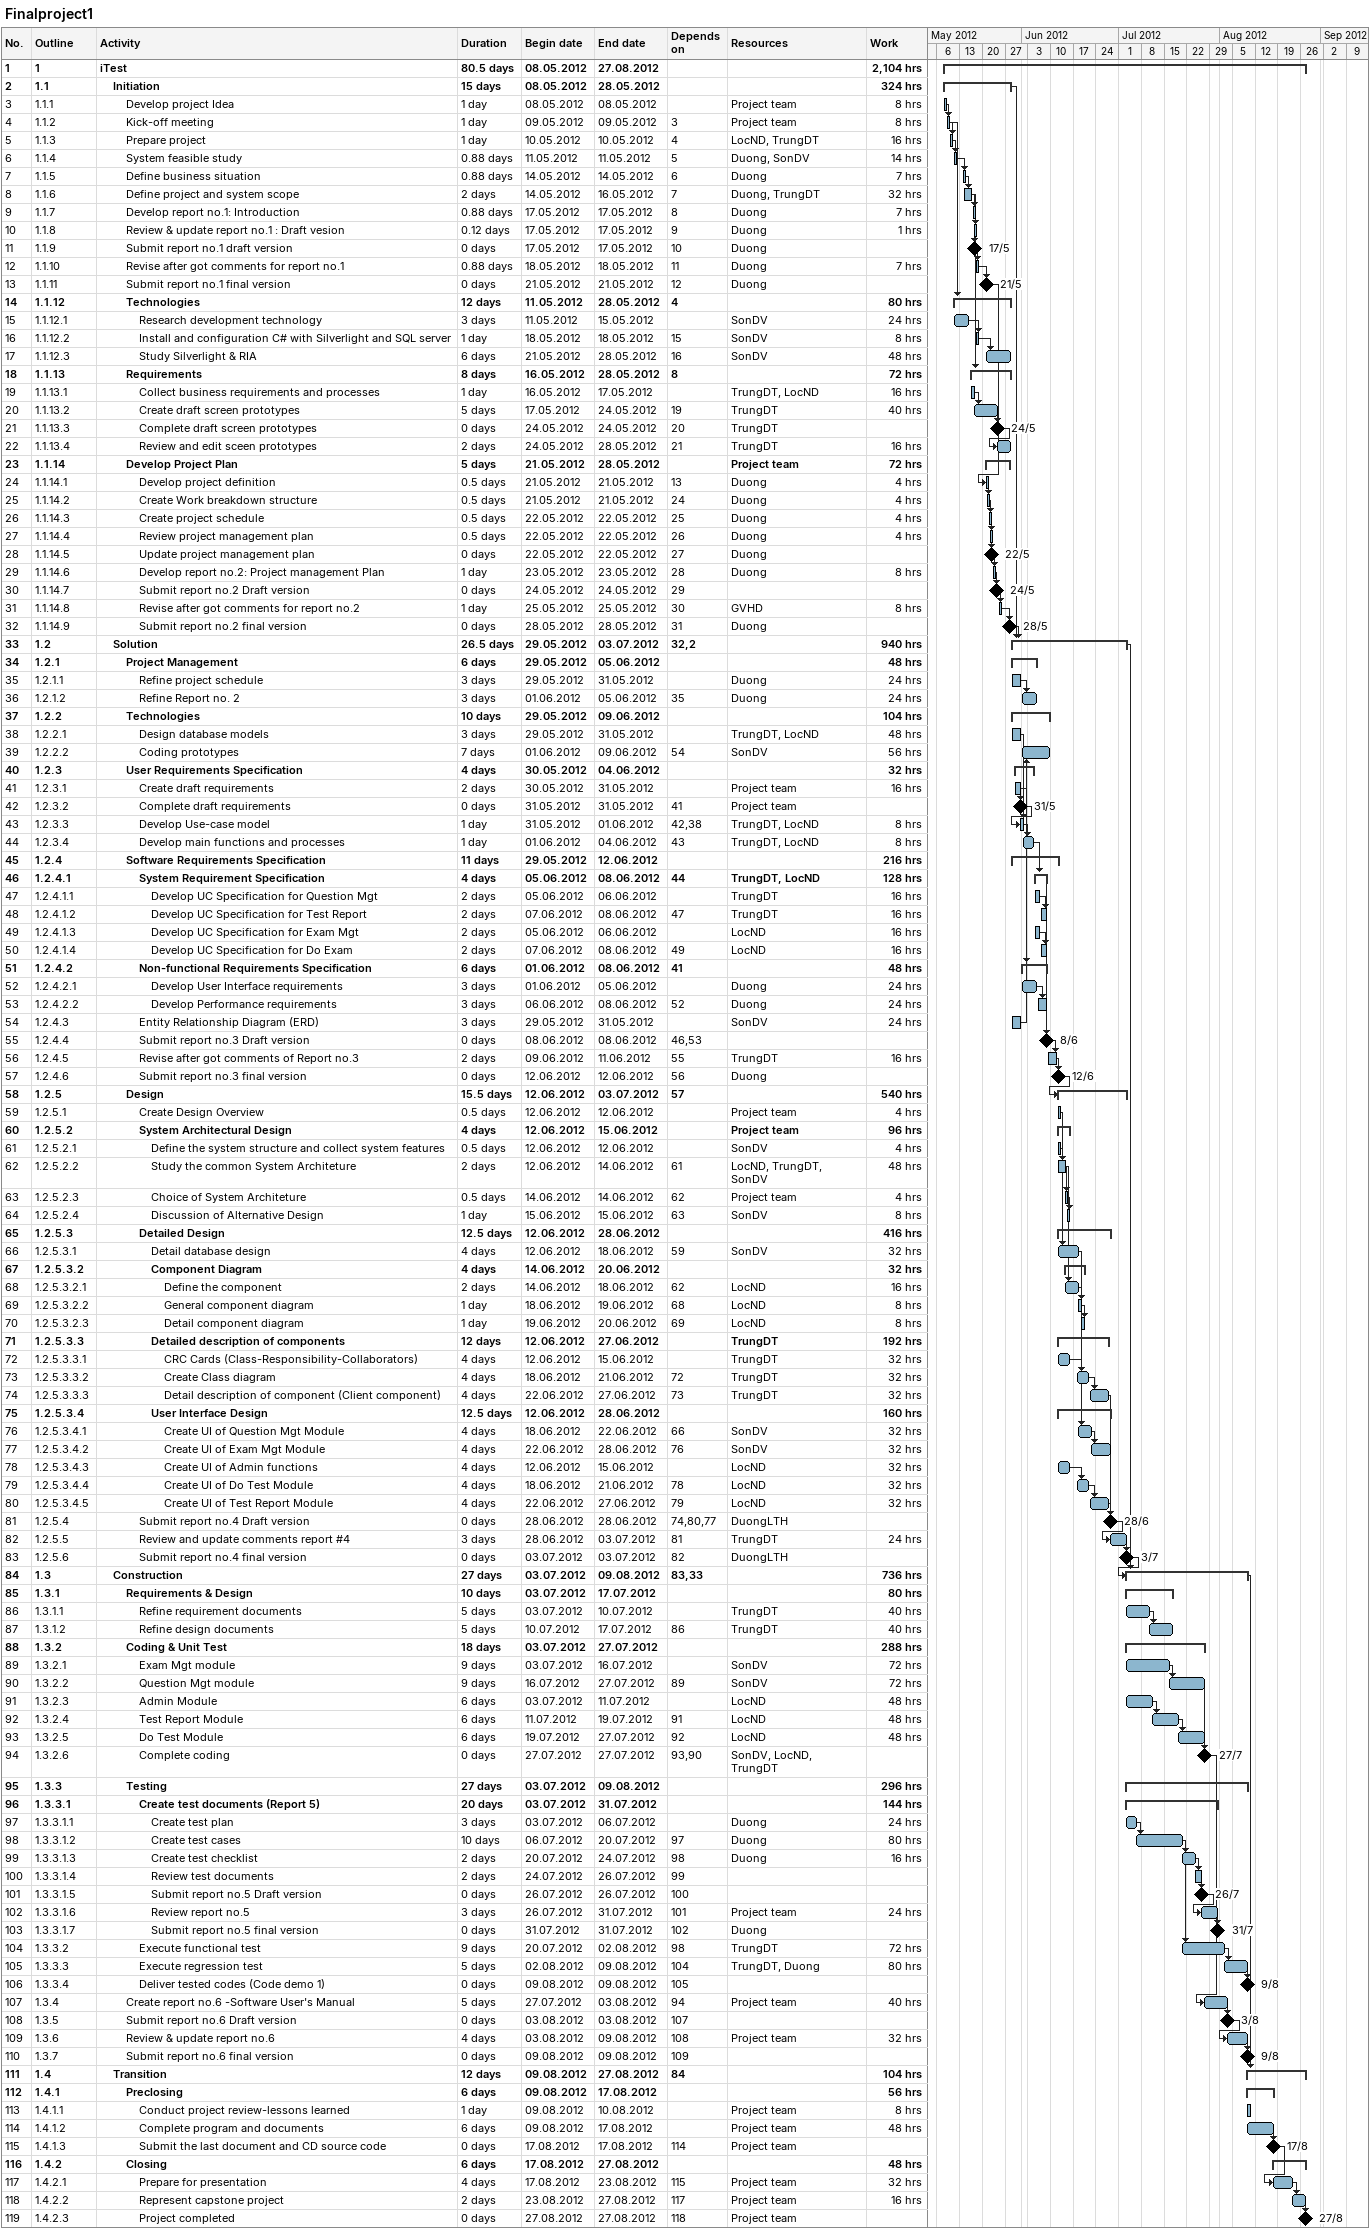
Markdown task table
Finalproject1

| ID | WBS | Task | Duration | Start | Finish | Predecessors | Resources | Work (h) |
|---|---|---|---|---|---|---|---|---|
| 1 | 1 | **iTest** | 80.5d | 2012-05-08 | 2012-08-27 |  |  | 2104 |
| 2 | 1.1 | **Initiation** | 15d | 2012-05-08 | 2012-05-28 |  |  | 324 |
| 3 | 1.1.1 | Develop project Idea | 1d | 2012-05-08 | 2012-05-08 |  | Project team | 8 |
| 4 | 1.1.2 | Kick-off meeting | 1d | 2012-05-09 | 2012-05-09 | 3 | Project team | 8 |
| 5 | 1.1.3 | Prepare project | 1d | 2012-05-10 | 2012-05-10 | 4 | LocND, TrungDT | 16 |
| 6 | 1.1.4 | System feasible study | 0.88d | 2012-05-11 | 2012-05-11 | 5 | Duong, SonDV | 14 |
| 7 | 1.1.5 | Define business situation | 0.88d | 2012-05-14 | 2012-05-14 | 6 | Duong | 7 |
| 8 | 1.1.6 | Define project and system scope | 2d | 2012-05-14 | 2012-05-16 | 7 | Duong, TrungDT | 32 |
| 9 | 1.1.7 | Develop report no.1: Introduction | 0.88d | 2012-05-17 | 2012-05-17 | 8 | Duong | 7 |
| 10 | 1.1.8 | Review & update report no.1 : Draft vesion | 0.12d | 2012-05-17 | 2012-05-17 | 9 | Duong | 1 |
| 11 | 1.1.9 | Submit report no.1 draft version | 0d | 2012-05-17 | 2012-05-17 | 10 | Duong |  |
| 12 | 1.1.10 | Revise after got comments for report no.1 | 0.88d | 2012-05-18 | 2012-05-18 | 11 | Duong | 7 |
| 13 | 1.1.11 | Submit report no.1 final version | 0d | 2012-05-21 | 2012-05-21 | 12 | Duong |  |
| 14 | 1.1.12 | **Technologies** | 12d | 2012-05-11 | 2012-05-28 | 4 |  | 80 |
| 15 | 1.1.12.1 | Research development technology | 3d | 2012-05-11 | 2012-05-15 |  | SonDV | 24 |
| 16 | 1.1.12.2 | Install and configuration C# with Silverlight and SQL server | 1d | 2012-05-18 | 2012-05-18 | 15 | SonDV | 8 |
| 17 | 1.1.12.3 | Study Silverlight & RIA | 6d | 2012-05-21 | 2012-05-28 | 16 | SonDV | 48 |
| 18 | 1.1.13 | **Requirements** | 8d | 2012-05-16 | 2012-05-28 | 8 |  | 72 |
| 19 | 1.1.13.1 | Collect business requirements and processes | 1d | 2012-05-16 | 2012-05-17 |  | TrungDT, LocND | 16 |
| 20 | 1.1.13.2 | Create draft screen prototypes | 5d | 2012-05-17 | 2012-05-24 | 19 | TrungDT | 40 |
| 21 | 1.1.13.3 | Complete draft screen prototypes | 0d | 2012-05-24 | 2012-05-24 | 20 | TrungDT |  |
| 22 | 1.1.13.4 | Review and edit sceen prototypes | 2d | 2012-05-24 | 2012-05-28 | 21 | TrungDT | 16 |
| 23 | 1.1.14 | **Develop Project Plan** | 5d | 2012-05-21 | 2012-05-28 |  | Project team | 72 |
| 24 | 1.1.14.1 | Develop project definition | 0.5d | 2012-05-21 | 2012-05-21 | 13 | Duong | 4 |
| 25 | 1.1.14.2 | Create Work breakdown structure | 0.5d | 2012-05-21 | 2012-05-21 | 24 | Duong | 4 |
| 26 | 1.1.14.3 | Create project schedule | 0.5d | 2012-05-22 | 2012-05-22 | 25 | Duong | 4 |
| 27 | 1.1.14.4 | Review project management plan | 0.5d | 2012-05-22 | 2012-05-22 | 26 | Duong | 4 |
| 28 | 1.1.14.5 | Update project management plan | 0d | 2012-05-22 | 2012-05-22 | 27 | Duong |  |
| 29 | 1.1.14.6 | Develop report no.2: Project management Plan | 1d | 2012-05-23 | 2012-05-23 | 28 | Duong | 8 |
| 30 | 1.1.14.7 | Submit report no.2 Draft version | 0d | 2012-05-24 | 2012-05-24 | 29 |  |  |
| 31 | 1.1.14.8 | Revise after got comments for report no.2 | 1d | 2012-05-25 | 2012-05-25 | 30 | GVHD | 8 |
| 32 | 1.1.14.9 | Submit report no.2 final version | 0d | 2012-05-28 | 2012-05-28 | 31 | Duong |  |
| 33 | 1.2 | **Solution** | 26.5d | 2012-05-29 | 2012-07-03 | 32, 2 |  | 940 |
| 34 | 1.2.1 | **Project Management** | 6d | 2012-05-29 | 2012-06-05 |  |  | 48 |
| 35 | 1.2.1.1 | Refine project schedule | 3d | 2012-05-29 | 2012-05-31 |  | Duong | 24 |
| 36 | 1.2.1.2 | Refine Report no. 2 | 3d | 2012-06-01 | 2012-06-05 | 35 | Duong | 24 |
| 37 | 1.2.2 | **Technologies** | 10d | 2012-05-29 | 2012-06-09 |  |  | 104 |
| 38 | 1.2.2.1 | Design database models | 3d | 2012-05-29 | 2012-05-31 |  | TrungDT, LocND | 48 |
| 39 | 1.2.2.2 | Coding prototypes | 7d | 2012-06-01 | 2012-06-09 | 54 | SonDV | 56 |
| 40 | 1.2.3 | **User Requirements Specification** | 4d | 2012-05-30 | 2012-06-04 |  |  | 32 |
| 41 | 1.2.3.1 | Create draft requirements | 2d | 2012-05-30 | 2012-05-31 |  | Project team | 16 |
| 42 | 1.2.3.2 | Complete draft requirements | 0d | 2012-05-31 | 2012-05-31 | 41 | Project team |  |
| 43 | 1.2.3.3 | Develop Use-case model | 1d | 2012-05-31 | 2012-06-01 | 42, 38 | TrungDT, LocND | 8 |
| 44 | 1.2.3.4 | Develop main functions and processes | 1d | 2012-06-01 | 2012-06-04 | 43 | TrungDT, LocND | 8 |
| 45 | 1.2.4 | **Software Requirements Specification** | 11d | 2012-05-29 | 2012-06-12 |  |  | 216 |
| 46 | 1.2.4.1 | **System Requirement Specification** | 4d | 2012-06-05 | 2012-06-08 | 44 | TrungDT, LocND | 128 |
| 47 | 1.2.4.1.1 | Develop UC Specification for Question Mgt | 2d | 2012-06-05 | 2012-06-06 |  | TrungDT | 16 |
| 48 | 1.2.4.1.2 | Develop UC Specification for Test Report | 2d | 2012-06-07 | 2012-06-08 | 47 | TrungDT | 16 |
| 49 | 1.2.4.1.3 | Develop UC Specification for Exam Mgt | 2d | 2012-06-05 | 2012-06-06 |  | LocND | 16 |
| 50 | 1.2.4.1.4 | Develop UC Specification for Do Exam | 2d | 2012-06-07 | 2012-06-08 | 49 | LocND | 16 |
| 51 | 1.2.4.2 | **Non-functional Requirements Specification** | 6d | 2012-06-01 | 2012-06-08 | 41 |  | 48 |
| 52 | 1.2.4.2.1 | Develop User Interface requirements | 3d | 2012-06-01 | 2012-06-05 |  | Duong | 24 |
| 53 | 1.2.4.2.2 | Develop Performance requirements | 3d | 2012-06-06 | 2012-06-08 | 52 | Duong | 24 |
| 54 | 1.2.4.3 | Entity Relationship Diagram (ERD) | 3d | 2012-05-29 | 2012-05-31 |  | SonDV | 24 |
| 55 | 1.2.4.4 | Submit report no.3 Draft version | 0d | 2012-06-08 | 2012-06-08 | 46, 53 |  |  |
| 56 | 1.2.4.5 | Revise after got comments of Report no.3 | 2d | 2012-06-09 | 2012-06-11 | 55 | TrungDT | 16 |
| 57 | 1.2.4.6 | Submit report no.3 final version | 0d | 2012-06-12 | 2012-06-12 | 56 | Duong |  |
| 58 | 1.2.5 | **Design** | 15.5d | 2012-06-12 | 2012-07-03 | 57 |  | 540 |
| 59 | 1.2.5.1 | Create Design Overview | 0.5d | 2012-06-12 | 2012-06-12 |  | Project team | 4 |
| 60 | 1.2.5.2 | **System Architectural Design** | 4d | 2012-06-12 | 2012-06-15 |  | Project team | 96 |
| 61 | 1.2.5.2.1 | Define the system structure and collect system features | 0.5d | 2012-06-12 | 2012-06-12 |  | SonDV | 4 |
| 62 | 1.2.5.2.2 | Study the common System Architeture | 2d | 2012-06-12 | 2012-06-14 | 61 | LocND, TrungDT, SonDV | 48 |
| 63 | 1.2.5.2.3 | Choice of System Architeture | 0.5d | 2012-06-14 | 2012-06-14 | 62 | Project team | 4 |
| 64 | 1.2.5.2.4 | Discussion of Alternative Design | 1d | 2012-06-15 | 2012-06-15 | 63 | SonDV | 8 |
| 65 | 1.2.5.3 | **Detailed Design** | 12.5d | 2012-06-12 | 2012-06-28 |  |  | 416 |
| 66 | 1.2.5.3.1 | Detail database design | 4d | 2012-06-12 | 2012-06-18 | 59 | SonDV | 32 |
| 67 | 1.2.5.3.2 | **Component Diagram** | 4d | 2012-06-14 | 2012-06-20 |  |  | 32 |
| 68 | 1.2.5.3.2.1 | Define the component | 2d | 2012-06-14 | 2012-06-18 | 62 | LocND | 16 |
| 69 | 1.2.5.3.2.2 | General component diagram | 1d | 2012-06-18 | 2012-06-19 | 68 | LocND | 8 |
| 70 | 1.2.5.3.2.3 | Detail component diagram | 1d | 2012-06-19 | 2012-06-20 | 69 | LocND | 8 |
| 71 | 1.2.5.3.3 | **Detailed description of components** | 12d | 2012-06-12 | 2012-06-27 |  | TrungDT | 192 |
| 72 | 1.2.5.3.3.1 | CRC Cards (Class-Responsibility-Collaborators) | 4d | 2012-06-12 | 2012-06-15 |  | TrungDT | 32 |
| 73 | 1.2.5.3.3.2 | Create Class diagram | 4d | 2012-06-18 | 2012-06-21 | 72 | TrungDT | 32 |
| 74 | 1.2.5.3.3.3 | Detail description of component (Client component) | 4d | 2012-06-22 | 2012-06-27 | 73 | TrungDT | 32 |
| 75 | 1.2.5.3.4 | **User Interface Design** | 12.5d | 2012-06-12 | 2012-06-28 |  |  | 160 |
| 76 | 1.2.5.3.4.1 | Create UI of Question Mgt Module | 4d | 2012-06-18 | 2012-06-22 | 66 | SonDV | 32 |
| 77 | 1.2.5.3.4.2 | Create UI of Exam Mgt Module | 4d | 2012-06-22 | 2012-06-28 | 76 | SonDV | 32 |
| 78 | 1.2.5.3.4.3 | Create UI of Admin functions | 4d | 2012-06-12 | 2012-06-15 |  | LocND | 32 |
| 79 | 1.2.5.3.4.4 | Create UI of Do Test Module | 4d | 2012-06-18 | 2012-06-21 | 78 | LocND | 32 |
| 80 | 1.2.5.3.4.5 | Create UI of Test Report Module | 4d | 2012-06-22 | 2012-06-27 | 79 | LocND | 32 |
| 81 | 1.2.5.4 | Submit report no.4 Draft version | 0d | 2012-06-28 | 2012-06-28 | 74, 80, 77 | DuongLTH |  |
| 82 | 1.2.5.5 | Review and update comments report #4 | 3d | 2012-06-28 | 2012-07-03 | 81 | TrungDT | 24 |
| 83 | 1.2.5.6 | Submit report no.4 final version | 0d | 2012-07-03 | 2012-07-03 | 82 | DuongLTH |  |
| 84 | 1.3 | **Construction** | 27d | 2012-07-03 | 2012-08-09 | 83, 33 |  | 736 |
| 85 | 1.3.1 | **Requirements & Design** | 10d | 2012-07-03 | 2012-07-17 |  |  | 80 |
| 86 | 1.3.1.1 | Refine requirement documents | 5d | 2012-07-03 | 2012-07-10 |  | TrungDT | 40 |
| 87 | 1.3.1.2 | Refine design documents | 5d | 2012-07-10 | 2012-07-17 | 86 | TrungDT | 40 |
| 88 | 1.3.2 | **Coding & Unit Test** | 18d | 2012-07-03 | 2012-07-27 |  |  | 288 |
| 89 | 1.3.2.1 | Exam Mgt module | 9d | 2012-07-03 | 2012-07-16 |  | SonDV | 72 |
| 90 | 1.3.2.2 | Question Mgt module | 9d | 2012-07-16 | 2012-07-27 | 89 | SonDV | 72 |
| 91 | 1.3.2.3 | Admin Module | 6d | 2012-07-03 | 2012-07-11 |  | LocND | 48 |
| 92 | 1.3.2.4 | Test Report Module | 6d | 2012-07-11 | 2012-07-19 | 91 | LocND | 48 |
| 93 | 1.3.2.5 | Do Test Module | 6d | 2012-07-19 | 2012-07-27 | 92 | LocND | 48 |
| 94 | 1.3.2.6 | Complete coding | 0d | 2012-07-27 | 2012-07-27 | 93, 90 | SonDV, LocND, TrungDT |  |
| 95 | 1.3.3 | **Testing** | 27d | 2012-07-03 | 2012-08-09 |  |  | 296 |
| 96 | 1.3.3.1 | **Create test documents (Report 5)** | 20d | 2012-07-03 | 2012-07-31 |  |  | 144 |
| 97 | 1.3.3.1.1 | Create test plan | 3d | 2012-07-03 | 2012-07-06 |  | Duong | 24 |
| 98 | 1.3.3.1.2 | Create test cases | 10d | 2012-07-06 | 2012-07-20 | 97 | Duong | 80 |
| 99 | 1.3.3.1.3 | Create test checklist | 2d | 2012-07-20 | 2012-07-24 | 98 | Duong | 16 |
| 100 | 1.3.3.1.4 | Review test documents | 2d | 2012-07-24 | 2012-07-26 | 99 |  |  |
| 101 | 1.3.3.1.5 | Submit report no.5 Draft version | 0d | 2012-07-26 | 2012-07-26 | 100 |  |  |
| 102 | 1.3.3.1.6 | Review report no.5 | 3d | 2012-07-26 | 2012-07-31 | 101 | Project team | 24 |
| 103 | 1.3.3.1.7 | Submit report no.5 final version | 0d | 2012-07-31 | 2012-07-31 | 102 | Duong |  |
| 104 | 1.3.3.2 | Execute functional test | 9d | 2012-07-20 | 2012-08-02 | 98 | TrungDT | 72 |
| 105 | 1.3.3.3 | Execute regression test | 5d | 2012-08-02 | 2012-08-09 | 104 | TrungDT, Duong | 80 |
| 106 | 1.3.3.4 | Deliver tested codes (Code demo 1) | 0d | 2012-08-09 | 2012-08-09 | 105 |  |  |
| 107 | 1.3.4 | Create report no.6 -Software User's Manual | 5d | 2012-07-27 | 2012-08-03 | 94 | Project team | 40 |
| 108 | 1.3.5 | Submit report no.6 Draft version | 0d | 2012-08-03 | 2012-08-03 | 107 |  |  |
| 109 | 1.3.6 | Review & update report no.6 | 4d | 2012-08-03 | 2012-08-09 | 108 | Project team | 32 |
| 110 | 1.3.7 | Submit report no.6 final version | 0d | 2012-08-09 | 2012-08-09 | 109 |  |  |
| 111 | 1.4 | **Transition** | 12d | 2012-08-09 | 2012-08-27 | 84 |  | 104 |
| 112 | 1.4.1 | **Preclosing** | 6d | 2012-08-09 | 2012-08-17 |  |  | 56 |
| 113 | 1.4.1.1 | Conduct project review-lessons learned | 1d | 2012-08-09 | 2012-08-10 |  | Project team | 8 |
| 114 | 1.4.1.2 | Complete program and documents | 6d | 2012-08-09 | 2012-08-17 |  | Project team | 48 |
| 115 | 1.4.1.3 | Submit the last document and CD source code | 0d | 2012-08-17 | 2012-08-17 | 114 | Project team |  |
| 116 | 1.4.2 | **Closing** | 6d | 2012-08-17 | 2012-08-27 |  |  | 48 |
| 117 | 1.4.2.1 | Prepare for presentation | 4d | 2012-08-17 | 2012-08-23 | 115 | Project team | 32 |
| 118 | 1.4.2.2 | Represent capstone project | 2d | 2012-08-23 | 2012-08-27 | 117 | Project team | 16 |
| 119 | 1.4.2.3 | Project completed | 0d | 2012-08-27 | 2012-08-27 | 118 | Project team |  |
